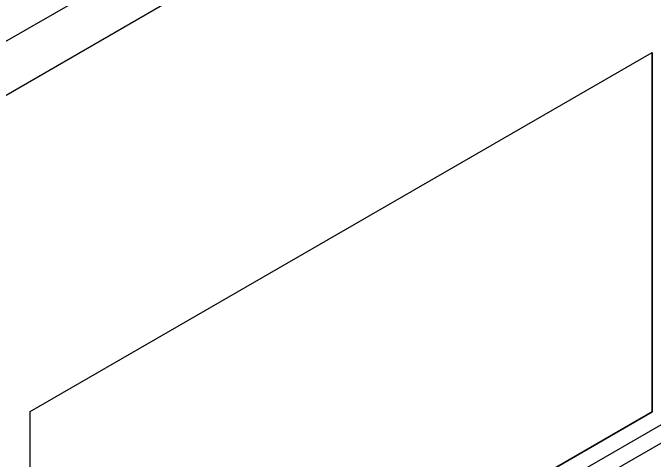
# Model space of a CAD drawing. Header units: millimetres. Extents: x 126 to 938, y 244 to 707.
# Drawn here: x 253.2 to 326.1, y 594.6 to 645.4 of the extents above; entities that cross this region are included whole.
import ezdxf

# ---------------------------------------------------------------- set-up
doc = ezdxf.new("R2010")
doc.units = ezdxf.units.MM

msp = doc.modelspace()

# ---------------------------------------------------------------- linework, layer by layer
at = {"color": 7, "linetype": 'Continuous', "lineweight": 25}
for p, q in [((365.351, 707.439), (182.323, 601.779)), ((192.93, 601.779), (365.351, 701.316)), ((255.127, 600.103), (325.838, 640.924)), ((255.127, 600.103), (325.838, 640.924)), ((325.838, 640.924), (325.838, 600.097)), ((325.838, 600.097), (325.838, 640.924)), ((365.351, 620.833), (270.403, 566.021)), ((347.136, 608.244), (308.504, 585.942)), ((255.127, 568.534), (255.127, 600.103)), ((255.127, 568.534), (255.127, 600.103)), ((325.838, 600.097), (267.607, 566.481)), ((267.607, 566.481), (325.838, 600.097))]:
    msp.add_line(p, q, dxfattribs=at)

doc.saveas('drawing.dxf')
